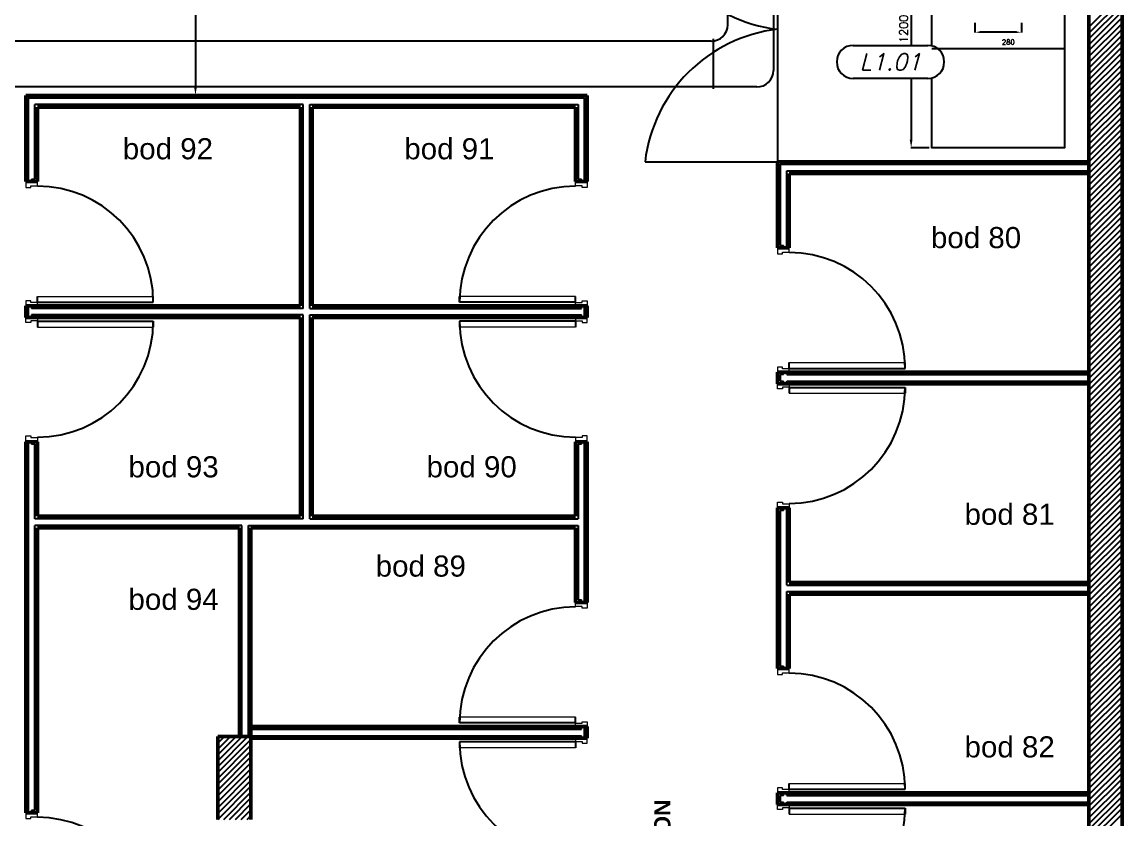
# Model space of a CAD drawing. Header units: millimetres. Extents: x -42700 to 155289, y -7931 to 68797.
# Drawn here: x 27012 to 33655, y 18352 to 23163 of the extents above; entities that cross this region are included whole.
import ezdxf
from ezdxf.enums import TextEntityAlignment as Align

# ---------------------------------------------------------------- set-up
doc = ezdxf.new("R2010")
doc.units = ezdxf.units.MM
doc.set_wipeout_variables(frame=1)
for name, color, linetype in [('01 arquitectura', 8, 'Continuous'), ('04 tableros', 3, 'Continuous'), ('07.5 cotas detalle', 21, 'Continuous'), ('08.1 tags L1', 3, 'Continuous')]:
    doc.layers.add(name, color=color, linetype=linetype)
doc.layers.add('3 bandejas', color=113, linetype='Continuous', lineweight=25)
doc.styles.add('Arial_4', font='arial.ttf', dxfattribs={"height": 0.1275})
doc.styles.add('Arial_B', font='arialbd.ttf', dxfattribs={"height": 0.0975})
doc.styles.add('DESC', font='romans.shx', dxfattribs={"oblique": 15})
doc.styles.add('ROMANS', font='romans')
doc.dimstyles.new('FIP_COTAS', dxfattribs={"dimtxt": 2, "dimasz": 1, "dimexe": 1, "dimexo": 1, "dimgap": 1, "dimtad": 1, "dimlfac": 0.25, "dimzin": 10, "dimdsep": 46, "dimtxsty": 'ROMANS', "dimcen": 1, "dimclrd": 256, "dimclre": 256, "dimclrt": 256, "dimadec": 0, "dimazin": 0, "dimtfac": 1, "dimtmove": 2, "dimatfit": 3, "dimfxl": 1, "dimtolj": 1, "dimtzin": 0, "dimarcsym": 0})

# ---------------------------------------------------------------- blocks, each defined once
blk = doc.blocks.new('*D86')
at = {"layer": '07.5 cotas detalle', "lineweight": -2, "transparency": 16777216}
for p, q in [((32489.3, 23603), (32380.3, 23603)), ((32381.3, 23553), (32381.3, 22453)), ((32489.3, 22403), (32380.3, 22403))]:
    blk.add_line(p, q, dxfattribs=at)
at = {"layer": '07.5 cotas detalle', "transparency": 16777216}
for points in [[(32372.9, 23553), (32389.6, 23553), (32381.3, 23603)], [(32372.9, 22453), (32389.6, 22453), (32381.3, 22403)]]:
    blk.add_solid(points, dxfattribs=at)
at = {"layer": '07.5 cotas detalle', "color": 7, "transparency": 16777216, "insert": (32336.3, 23121.9), "char_height": 50, "attachment_point": 5, "rotation": 90, "style": 'ROMANS'}
blk.add_mtext('\\A1;1200', dxfattribs=at)
blk = doc.blocks.new('*D99')
at = {"layer": '07.5 cotas detalle', "lineweight": -2, "transparency": 16777216}
for p, q in [((28167.5, 23919.1), (28058.4, 23919.1)), ((28059.4, 23869.1), (28059.4, 22772.1)), ((28167.5, 22722.1), (28058.4, 22722.1))]:
    blk.add_line(p, q, dxfattribs=at)
at = {"layer": '07.5 cotas detalle', "transparency": 16777216}
for points in [[(28051.1, 23869.1), (28067.8, 23869.1), (28059.4, 23919.1)], [(28051.1, 22772.1), (28067.8, 22772.1), (28059.4, 22722.1)]]:
    blk.add_solid(points, dxfattribs=at)
at = {"layer": '07.5 cotas detalle', "color": 7, "transparency": 16777216, "insert": (28014.4, 23320.6), "char_height": 50, "attachment_point": 5, "rotation": 90, "style": 'ROMANS'}
blk.add_mtext('\\A1;1197', dxfattribs=at)
blk = doc.blocks.new('*D157')
at = {"layer": '07.5 cotas detalle', "lineweight": -2, "transparency": 16777216}
for p, q in [((32766.8, 23159.3), (32766.8, 23100.6)), ((33046.8, 23159.3), (33046.8, 23100.6)), ((33016.8, 23101.6), (32796.8, 23101.6))]:
    blk.add_line(p, q, dxfattribs=at)
at = {"layer": '07.5 cotas detalle', "transparency": 16777216}
for points in [[(32796.8, 23106.6), (32796.8, 23096.6), (32766.8, 23101.6)], [(33016.8, 23106.6), (33016.8, 23096.6), (33046.8, 23101.6)]]:
    blk.add_solid(points, dxfattribs=at)
at = {"layer": '07.5 cotas detalle', "color": 7, "transparency": 16777216, "insert": (32968, 23042.4), "char_height": 30, "attachment_point": 5, "style": 'ROMANS'}
blk.add_mtext('\\A1;280', dxfattribs=at)
blk = doc.blocks.new('psz_tag')
blk.add_wipeout([(-225, 100), (-233.7, 99.6), (-242.4, 98.5), (-250.9, 96.6), (-259.2, 94), (-267.3, 90.6), (-275, 86.6), (-282.4, 81.9), (-289.3, 76.6), (-295.7, 70.7), (-301.6, 64.3), (-306.9, 57.4), (-311.6, 50), (-315.6, 42.3), (-319, 34.2), (-321.6, 25.9), (-323.5, 17.4), (-324.6, 8.7), (-325, 0), (-324.6, -8.7), (-323.5, -17.4), (-321.6, -25.9), (-319, -34.2), (-315.6, -42.3), (-311.6, -50), (-306.9, -57.4), (-301.6, -64.3), (-295.7, -70.7), (-289.3, -76.6), (-282.4, -81.9), (-275, -86.6), (-267.3, -90.6), (-259.2, -94), (-250.9, -96.6), (-242.4, -98.5), (-233.7, -99.6), (-225, -100), (225, -100), (233.7, -99.6), (242.4, -98.5), (250.9, -96.6), (259.2, -94), (267.3, -90.6), (275, -86.6), (282.4, -81.9), (289.3, -76.6), (295.7, -70.7), (301.6, -64.3), (306.9, -57.4), (311.6, -50), (315.6, -42.3), (319, -34.2), (321.6, -25.9), (323.5, -17.4), (324.6, -8.7), (325, 0), (324.6, 8.7), (323.5, 17.4), (321.6, 25.9), (319, 34.2), (315.6, 42.3), (311.6, 50), (306.9, 57.4), (301.6, 64.3), (295.7, 70.7), (289.3, 76.6), (282.4, 81.9), (275, 86.6), (267.3, 90.6), (259.2, 94), (250.9, 96.6), (242.4, 98.5), (233.7, 99.6), (225, 100)])
for p, q in [((-225, 100), (225, 100)), ((225, -100), (-225, -100))]:
    blk.add_line(p, q)
for centre, start, end in [((-225, 0), 90, 270), ((225, 0), 270, 90)]:
    blk.add_arc(centre, 100, start, end)
at = {"style": 'DESC', "oblique": 15, "flags": 8}
blk.add_attdef('TAG', text='', height=100, dxfattribs=at).set_placement((0, 0), align=Align.MIDDLE_CENTER)

msp = doc.modelspace()

# ---------------------------------------------------------------- hatches: boundary and pattern name
at = {"layer": '01 arquitectura'}
h = msp.add_hatch(dxfattribs=at)
h.set_pattern_fill('_USER', color=9, scale=24.999937, angle=45, style=0, pattern_type=0)
h.set_pattern_definition([(45, (28194.674, 18349.644), (-17.6776, 17.6776), [])])
h.paths.add_polyline_path([(28194.674, 18349.644), (28394.674, 18349.644), (28394.674, 18849.643), (28194.674, 18849.643)])

# ---------------------------------------------------------------- linework, layer by layer
at = {"layer": '01 arquitectura', "color": 8, "lineweight": 50}
for p, q in [((33654.661, 13262.159), (33654.661, 27799.62)), ((33454.661, 27729.621), (33454.661, 14349.654)), ((27034.677, 22719.633), (27034.677, 22199.634)), ((30424.669, 22719.633), (27034.677, 22719.633)), ((30424.669, 22199.634), (30424.669, 22719.633)), ((27104.677, 22199.634), (27104.677, 22649.633)), ((27104.677, 22649.633), (28694.673, 22649.633)), ((28694.673, 22649.633), (28694.673, 21449.636)), ((28764.673, 21449.636), (28764.673, 22649.633)), ((28764.673, 22649.633), (30354.669, 22649.633)), ((30354.669, 22649.633), (30354.669, 22199.634)), ((33454.661, 22319.634), (31574.666, 22319.634)), ((31574.666, 22319.634), (31574.666, 21799.635)), ((27034.677, 22199.634), (27104.677, 22199.634)), ((30354.669, 22199.634), (30424.669, 22199.634)), ((31644.666, 22249.634), (33454.661, 22249.634)), ((31644.666, 21799.635), (31644.666, 22249.634)), ((31574.666, 21799.635), (31644.666, 21799.635)), ((28694.673, 21449.636), (27034.677, 21449.636)), ((27034.677, 21449.636), (27034.677, 21379.636)), ((30424.669, 21449.636), (28764.673, 21449.636)), ((30424.669, 21379.636), (30424.669, 21449.636)), ((27034.677, 21379.636), (28694.673, 21379.636)), ((28694.673, 21379.636), (28694.673, 20179.639)), ((28764.673, 21379.636), (30424.669, 21379.636)), ((28764.673, 20179.639), (28764.673, 21379.636)), ((33454.661, 21049.637), (31574.666, 21049.637)), ((31574.666, 21049.637), (31574.666, 20979.637)), ((31574.666, 20979.637), (33454.661, 20979.637)), ((27034.677, 20629.638), (27034.677, 18389.644)), ((27104.677, 20629.638), (27034.677, 20629.638)), ((27104.677, 20179.639), (27104.677, 20629.638)), ((30354.669, 20629.638), (30354.669, 20179.639)), ((30424.669, 20629.638), (30354.669, 20629.638)), ((30424.669, 19659.641), (30424.669, 20629.638)), ((31574.666, 20229.639), (31574.666, 19259.642)), ((31644.666, 20229.639), (31574.666, 20229.639)), ((31644.666, 19779.64), (31644.666, 20229.639)), ((28694.673, 20179.639), (27104.677, 20179.639)), ((30354.669, 20179.639), (28764.673, 20179.639)), ((27104.677, 20109.64), (28324.674, 20109.64)), ((27104.677, 18389.644), (27104.677, 20109.64)), ((28324.674, 20109.64), (28324.674, 18849.643)), ((28394.674, 20109.64), (30354.669, 20109.64)), ((28394.674, 18839.643), (28394.674, 20109.64)), ((30354.669, 20109.64), (30354.669, 19659.641)), ((33454.661, 19779.64), (31644.666, 19779.64)), ((31644.666, 19709.641), (33454.661, 19709.641)), ((31644.666, 19259.642), (31644.666, 19709.641)), ((30354.669, 19659.641), (30424.669, 19659.641)), ((31574.666, 19259.642), (31644.666, 19259.642)), ((30424.669, 18909.643), (28394.674, 18909.643)), ((30424.669, 18839.643), (30424.669, 18909.643)), ((28194.674, 18849.643), (28194.674, 18349.644)), ((28324.674, 18849.643), (28194.674, 18849.643)), ((28324.674, 18849.643), (28394.674, 18849.643)), ((28394.674, 18349.644), (28394.674, 18839.643)), ((28394.674, 18839.643), (30424.669, 18839.643)), ((33454.661, 18509.644), (31574.666, 18509.644)), ((31574.666, 18509.644), (31574.666, 18439.644)), ((31574.666, 18439.644), (33454.661, 18439.644)), ((27034.677, 18389.644), (27104.677, 18389.644))]:
    msp.add_line(p, q, dxfattribs=at)
at = {"layer": '01 arquitectura', "color": 8}
for p, q in [((33454.661, 23919.63), (33454.661, 22919.633)), ((27049.677, 22704.633), (27049.677, 22199.634)), ((27049.677, 22704.633), (30409.669, 22704.633)), ((27089.677, 22214.634), (27089.677, 22664.633)), ((28709.673, 22664.633), (27089.677, 22664.633)), ((28709.673, 21434.636), (28709.673, 22664.633)), ((28749.673, 21434.636), (28749.673, 22664.633)), ((28749.673, 22664.633), (30369.669, 22664.633)), ((30369.669, 22664.633), (30369.669, 22214.634)), ((30409.669, 22199.634), (30409.669, 22704.633)), ((31589.666, 22304.634), (33454.661, 22304.634)), ((31589.666, 22304.634), (31589.666, 21814.635)), ((31629.666, 22264.634), (33454.661, 22264.634)), ((31629.666, 21799.635), (31629.666, 22264.634)), ((27069.677, 22214.634), (27069.677, 22199.634)), ((27069.677, 22214.634), (27089.677, 22214.634)), ((30369.669, 22214.634), (30389.669, 22214.634)), ((30389.669, 22199.634), (30389.669, 22214.634)), ((31589.666, 21814.635), (31609.666, 21814.635)), ((31609.666, 21799.635), (31609.666, 21814.635)), ((27104.677, 21472.164), (27104.677, 21507.164)), ((27104.677, 21472.164), (27804.675, 21472.164)), ((27804.675, 21472.164), (27804.675, 21507.164)), ((29654.671, 21472.164), (29654.671, 21507.164)), ((30354.669, 21472.164), (29654.671, 21472.164)), ((30354.669, 21472.164), (30354.669, 21507.164)), ((27049.677, 21449.636), (27049.677, 21379.636)), ((27069.677, 21449.636), (27069.677, 21434.636)), ((28709.673, 21434.636), (27069.677, 21434.636)), ((28709.673, 21394.636), (27069.677, 21394.636)), ((27069.677, 21394.636), (27069.677, 21379.636)), ((28709.673, 20164.639), (28709.673, 21394.636)), ((28749.673, 21434.636), (30389.669, 21434.636)), ((28749.673, 21394.636), (30389.669, 21394.636)), ((28749.673, 20164.639), (28749.673, 21394.636)), ((30389.669, 21434.636), (30389.669, 21449.636)), ((30389.669, 21379.636), (30389.669, 21394.636)), ((30409.669, 21379.636), (30409.669, 21449.636)), ((27104.677, 21357.108), (27104.677, 21322.108)), ((27104.677, 21357.108), (27804.675, 21357.108)), ((27804.675, 21357.108), (27804.675, 21322.108)), ((29654.671, 21357.108), (29654.671, 21322.108)), ((30354.669, 21357.108), (29654.671, 21357.108)), ((30354.669, 21357.108), (30354.669, 21322.108)), ((31644.666, 21072.165), (31644.666, 21107.165)), ((31644.666, 21072.165), (32344.664, 21072.165)), ((32344.664, 21072.165), (32344.664, 21107.165)), ((31589.666, 21034.637), (31589.666, 20994.637)), ((31609.666, 21034.637), (31589.666, 21034.637)), ((31589.666, 20994.637), (31609.666, 20994.637)), ((31609.666, 21034.637), (31609.666, 21049.637)), ((31609.666, 20979.637), (31609.666, 20994.637)), ((31629.666, 21034.637), (31629.666, 21049.637)), ((31629.666, 21034.637), (33454.661, 21034.637)), ((31629.666, 20994.637), (33454.661, 20994.637)), ((31629.666, 20979.637), (31629.666, 20994.637)), ((31644.666, 20957.109), (31644.666, 20922.109)), ((31644.666, 20957.109), (32344.664, 20957.109)), ((32344.664, 20957.109), (32344.664, 20922.109)), ((27049.677, 20629.638), (27049.677, 18389.644)), ((27069.677, 20629.638), (27069.677, 20614.638)), ((27089.677, 20614.638), (27069.677, 20614.638)), ((27089.677, 20164.639), (27089.677, 20614.638)), ((30369.669, 20614.638), (30369.669, 20164.639)), ((30389.669, 20614.638), (30369.669, 20614.638)), ((30389.669, 20614.638), (30389.669, 20629.638)), ((30409.669, 19659.641), (30409.669, 20629.638)), ((31589.666, 20214.639), (31589.666, 19274.642)), ((31609.666, 20214.639), (31589.666, 20214.639)), ((31609.666, 20214.639), (31609.666, 20229.639)), ((31629.666, 19764.64), (31629.666, 20229.639)), ((28709.673, 20164.639), (27089.677, 20164.639)), ((28749.673, 20164.639), (30369.669, 20164.639)), ((28339.674, 20124.64), (27089.677, 20124.64)), ((27089.677, 18404.644), (27089.677, 20124.64)), ((28339.674, 18849.643), (28339.674, 20124.64)), ((28379.674, 20124.64), (30369.669, 20124.64)), ((28379.674, 18849.643), (28379.674, 20124.64)), ((30369.669, 20124.64), (30369.669, 19674.641)), ((31629.666, 19764.64), (33454.661, 19764.64)), ((30369.669, 19674.641), (30389.669, 19674.641)), ((30389.669, 19659.641), (30389.669, 19674.641)), ((31629.666, 19724.641), (33454.661, 19724.641)), ((31629.666, 19259.642), (31629.666, 19724.641)), ((31589.666, 19274.642), (31609.666, 19274.642)), ((31609.666, 19259.642), (31609.666, 19274.642)), ((29654.671, 18932.171), (29654.671, 18967.171)), ((30354.669, 18932.171), (29654.671, 18932.171)), ((30354.669, 18932.171), (30354.669, 18967.171)), ((28394.674, 18894.643), (30389.669, 18894.643)), ((30389.669, 18894.643), (30389.669, 18909.643)), ((30409.669, 18839.643), (30409.669, 18909.643)), ((28394.674, 18854.643), (30389.669, 18854.643)), ((29654.671, 18817.115), (29654.671, 18782.115)), ((30354.669, 18817.115), (29654.671, 18817.115)), ((30354.669, 18817.115), (30354.669, 18782.115)), ((30389.669, 18839.643), (30389.669, 18854.643)), ((31644.666, 18532.172), (31644.666, 18567.172)), ((32344.664, 18532.172), (32344.664, 18567.172)), ((31589.666, 18494.644), (31589.666, 18454.644)), ((31609.666, 18494.644), (31589.666, 18494.644)), ((31609.666, 18494.644), (31609.666, 18509.644)), ((31629.666, 18494.644), (31629.666, 18509.644)), ((31629.666, 18494.644), (33454.661, 18494.644)), ((31644.666, 18532.172), (32344.664, 18532.172)), ((27069.677, 18404.644), (27089.677, 18404.644)), ((27069.677, 18404.644), (27069.677, 18389.644)), ((31589.666, 18454.644), (31609.666, 18454.644)), ((31609.666, 18439.644), (31609.666, 18454.644)), ((31629.666, 18454.644), (33454.661, 18454.644)), ((31629.666, 18439.644), (31629.666, 18454.644)), ((31644.666, 18417.116), (31644.666, 18382.116)), ((31644.666, 18417.116), (32344.664, 18417.116)), ((32344.664, 18417.116), (32344.664, 18382.116))]:
    msp.add_line(p, q, dxfattribs=at)
at = {"layer": '01 arquitectura', "color": 9, "linetype": 'Continuous'}
for p, q in [((33454.661, 23131.993), (33654.661, 23331.993)), ((33454.661, 23096.638), (33654.661, 23296.637)), ((33454.661, 23061.283), (33654.661, 23261.282)), ((33454.661, 23025.927), (33654.661, 23225.927)), ((33454.661, 22990.572), (33654.661, 23190.572)), ((33454.661, 22955.217), (33654.661, 23155.216)), ((33454.661, 22919.862), (33654.661, 23119.861)), ((33454.661, 22884.506), (33654.661, 23084.506)), ((33454.661, 22849.151), (33654.661, 23049.151)), ((33454.661, 22813.796), (33654.661, 23013.795)), ((33454.661, 22778.441), (33654.661, 22978.44)), ((33454.661, 22743.085), (33654.661, 22943.085)), ((33454.661, 22707.73), (33654.661, 22907.73)), ((33454.661, 22672.375), (33654.661, 22872.374)), ((33454.661, 22637.02), (33654.661, 22837.019)), ((33454.661, 22601.664), (33654.661, 22801.664)), ((33454.661, 22566.309), (33654.661, 22766.309)), ((33454.661, 22530.954), (33654.661, 22730.953)), ((33454.661, 22495.599), (33654.661, 22695.598)), ((33454.661, 22460.243), (33654.661, 22660.243)), ((33454.661, 22424.888), (33654.661, 22624.888)), ((33454.661, 22389.533), (33654.661, 22589.532)), ((33454.661, 22354.178), (33654.661, 22554.177)), ((33454.661, 22318.822), (33654.661, 22518.822)), ((33454.661, 22283.467), (33654.661, 22483.467)), ((33454.661, 22248.112), (33654.661, 22448.111)), ((33454.661, 22212.757), (33654.661, 22412.756)), ((33454.661, 22177.401), (33654.661, 22377.401)), ((33454.661, 22142.046), (33654.661, 22342.046)), ((33454.661, 22106.691), (33654.661, 22306.69)), ((33454.661, 22071.336), (33654.661, 22271.335)), ((33454.661, 22035.98), (33654.661, 22235.98)), ((33454.661, 22000.625), (33654.661, 22200.625)), ((33454.661, 21965.27), (33654.661, 22165.269)), ((33454.661, 21929.915), (33654.661, 22129.914)), ((33454.661, 21894.559), (33654.661, 22094.559)), ((33454.661, 21859.204), (33654.661, 22059.204)), ((33454.661, 21823.849), (33654.661, 22023.848)), ((33454.661, 21788.494), (33654.661, 21988.493)), ((33454.661, 21753.138), (33654.661, 21953.138)), ((33454.661, 21717.783), (33654.661, 21917.783)), ((33454.661, 21682.428), (33654.661, 21882.427)), ((33454.661, 21647.073), (33654.661, 21847.072)), ((33454.661, 21611.717), (33654.661, 21811.717)), ((33454.661, 21576.362), (33654.661, 21776.362)), ((33454.661, 21541.007), (33654.661, 21741.006)), ((33454.661, 21505.652), (33654.661, 21705.651)), ((33454.661, 21470.296), (33654.661, 21670.296)), ((33454.661, 21434.941), (33654.661, 21634.941)), ((33454.661, 21399.586), (33654.661, 21599.585)), ((33454.661, 21364.231), (33654.661, 21564.23)), ((33454.661, 21328.875), (33654.661, 21528.875)), ((33454.661, 21293.52), (33654.661, 21493.52)), ((33454.661, 21258.165), (33654.661, 21458.164)), ((33454.661, 21222.81), (33654.661, 21422.809)), ((33454.661, 21187.454), (33654.661, 21387.454)), ((33454.661, 21152.099), (33654.661, 21352.099)), ((33454.661, 21116.744), (33654.661, 21316.743)), ((33454.661, 21081.389), (33654.661, 21281.388)), ((33454.661, 21046.033), (33654.661, 21246.033)), ((33454.661, 21010.678), (33654.661, 21210.678)), ((33454.661, 20975.323), (33654.661, 21175.322)), ((33454.661, 20939.968), (33654.661, 21139.967)), ((33454.661, 20904.612), (33654.661, 21104.612)), ((33454.661, 20869.257), (33654.661, 21069.257)), ((33454.661, 20833.902), (33654.661, 21033.901)), ((33454.661, 20798.547), (33654.661, 20998.546)), ((33454.661, 20763.191), (33654.661, 20963.191)), ((33454.661, 20727.836), (33654.661, 20927.836)), ((33454.661, 20692.481), (33654.661, 20892.48)), ((33454.661, 20657.126), (33654.661, 20857.125)), ((33454.661, 20621.77), (33654.661, 20821.77)), ((33454.661, 20586.415), (33654.661, 20786.415)), ((33454.661, 20551.06), (33654.661, 20751.059)), ((33454.661, 20515.705), (33654.661, 20715.704)), ((33454.661, 20480.349), (33654.661, 20680.349)), ((33454.661, 20444.994), (33654.661, 20644.994)), ((33454.661, 20409.639), (33654.661, 20609.638)), ((33454.661, 20374.284), (33654.661, 20574.283)), ((33454.661, 20338.928), (33654.661, 20538.928)), ((33454.661, 20303.573), (33654.661, 20503.573)), ((33454.661, 20268.218), (33654.661, 20468.217)), ((33454.661, 20232.863), (33654.661, 20432.862)), ((33454.661, 20197.507), (33654.661, 20397.507)), ((33454.661, 20162.152), (33654.661, 20362.152)), ((33454.661, 20126.797), (33654.661, 20326.796)), ((33454.661, 20091.442), (33654.661, 20291.441)), ((33454.661, 20056.086), (33654.661, 20256.086)), ((33454.661, 20020.731), (33654.661, 20220.731)), ((33454.661, 19985.376), (33654.661, 20185.375)), ((33454.661, 19950.021), (33654.661, 20150.02)), ((33454.661, 19914.665), (33654.661, 20114.665)), ((33454.661, 19879.31), (33654.661, 20079.31)), ((33454.661, 19843.955), (33654.661, 20043.954)), ((33454.661, 19808.6), (33654.661, 20008.599)), ((33454.661, 19773.244), (33654.661, 19973.244)), ((33454.661, 19737.889), (33654.661, 19937.889)), ((33454.661, 19702.534), (33654.661, 19902.533)), ((33454.661, 19667.179), (33654.661, 19867.178)), ((33454.661, 19631.823), (33654.661, 19831.823)), ((33454.661, 19596.468), (33654.661, 19796.468)), ((33454.661, 19561.113), (33654.661, 19761.112)), ((33454.661, 19525.758), (33654.661, 19725.757)), ((33454.661, 19490.402), (33654.661, 19690.402)), ((33454.661, 19455.047), (33654.661, 19655.047)), ((33454.661, 19419.692), (33654.661, 19619.691)), ((33454.661, 19384.337), (33654.661, 19584.336)), ((33454.661, 19348.981), (33654.661, 19548.981)), ((33454.661, 19313.626), (33654.661, 19513.626)), ((33454.661, 19278.271), (33654.661, 19478.27)), ((33454.661, 19242.916), (33654.661, 19442.915)), ((33454.661, 19207.56), (33654.661, 19407.56)), ((33454.661, 19172.205), (33654.661, 19372.205)), ((33454.661, 19136.85), (33654.661, 19336.849)), ((33454.661, 19101.495), (33654.661, 19301.494)), ((33454.661, 19066.139), (33654.661, 19266.139)), ((33454.661, 19030.784), (33654.661, 19230.784)), ((33454.661, 18995.429), (33654.661, 19195.428)), ((33454.661, 18960.074), (33654.661, 19160.073)), ((33454.661, 18924.718), (33654.661, 19124.718)), ((33454.661, 18889.363), (33654.661, 19089.363)), ((33454.661, 18854.008), (33654.661, 19054.007)), ((33454.661, 18818.653), (33654.661, 19018.652)), ((33454.661, 18783.297), (33654.661, 18983.297)), ((33454.661, 18747.942), (33654.661, 18947.942)), ((33454.661, 18712.587), (33654.661, 18912.586)), ((33454.661, 18677.232), (33654.661, 18877.231)), ((33454.661, 18641.876), (33654.661, 18841.876)), ((33454.661, 18606.521), (33654.661, 18806.521)), ((33454.661, 18571.166), (33654.661, 18771.165)), ((33454.661, 18535.811), (33654.661, 18735.81)), ((33454.661, 18500.455), (33654.661, 18700.455)), ((33454.661, 18465.1), (33654.661, 18665.1)), ((33454.661, 18429.745), (33654.661, 18629.744)), ((33454.661, 18394.39), (33654.661, 18594.389)), ((33454.661, 18359.034), (33654.661, 18559.034)), ((33454.661, 18323.679), (33654.661, 18523.679)), ((33454.661, 18288.324), (33654.661, 18488.323)), ((33454.661, 18252.969), (33654.661, 18452.968)), ((33454.661, 18217.613), (33654.661, 18417.613)), ((33454.661, 18182.258), (33654.661, 18382.258))]:
    msp.add_line(p, q, dxfattribs=at)
at = {"layer": '01 arquitectura', "color": 8, "lineweight": 18}
for p, q in [((27034.677, 22199.634), (27034.677, 22164.627)), ((27104.677, 22174.627), (27104.677, 22199.634)), ((30354.669, 22174.627), (30354.669, 22199.634)), ((30424.669, 22199.634), (30424.669, 22164.627)), ((27034.677, 22164.627), (27064.677, 22164.627)), ((27064.677, 22164.627), (27064.677, 22174.627)), ((27064.677, 22174.627), (27104.677, 22174.627)), ((30394.669, 22174.627), (30354.669, 22174.627)), ((30394.669, 22164.627), (30394.669, 22174.627)), ((30424.669, 22164.627), (30394.669, 22164.627)), ((31574.666, 21799.635), (31574.666, 21764.628)), ((31644.666, 21774.628), (31644.666, 21799.635)), ((31574.666, 21764.628), (31604.666, 21764.628)), ((31604.666, 21764.628), (31604.666, 21774.628)), ((31604.666, 21774.628), (31644.666, 21774.628)), ((27064.677, 21479.611), (27034.677, 21479.611)), ((27034.677, 21479.611), (27034.677, 21449.636)), ((27064.677, 21469.682), (27064.677, 21479.611)), ((27104.677, 21469.682), (27064.677, 21469.682)), ((27104.677, 21507.164), (27804.675, 21507.164)), ((27104.677, 21449.636), (27104.677, 21469.682)), ((30354.669, 21507.164), (29654.671, 21507.164)), ((30354.669, 21469.682), (30394.669, 21469.682)), ((30354.669, 21449.636), (30354.669, 21469.682)), ((30394.669, 21479.611), (30424.669, 21479.611)), ((30394.669, 21469.682), (30394.669, 21479.611)), ((30424.669, 21479.611), (30424.669, 21449.636)), ((27034.677, 21349.662), (27034.677, 21379.636)), ((27064.677, 21349.662), (27034.677, 21349.662)), ((27064.677, 21359.591), (27064.677, 21349.662)), ((27104.677, 21359.591), (27064.677, 21359.591)), ((27104.677, 21379.636), (27104.677, 21359.591)), ((30354.669, 21379.636), (30354.669, 21359.591)), ((30354.669, 21359.591), (30394.669, 21359.591)), ((30394.669, 21359.591), (30394.669, 21349.662)), ((30394.669, 21349.662), (30424.669, 21349.662)), ((30424.669, 21349.662), (30424.669, 21379.636)), ((27104.677, 21322.108), (27804.675, 21322.108)), ((30354.669, 21322.108), (29654.671, 21322.108)), ((31604.666, 21079.612), (31574.666, 21079.612)), ((31574.666, 21079.612), (31574.666, 21049.637)), ((31604.666, 21069.683), (31604.666, 21079.612)), ((31644.666, 21069.683), (31604.666, 21069.683)), ((31644.666, 21107.165), (32344.664, 21107.165)), ((31644.666, 21049.637), (31644.666, 21069.683)), ((31574.666, 20949.663), (31574.666, 20979.637)), ((31604.666, 20949.663), (31574.666, 20949.663)), ((31604.666, 20959.592), (31604.666, 20949.663)), ((31644.666, 20959.592), (31604.666, 20959.592)), ((31644.666, 20979.637), (31644.666, 20959.592)), ((31644.666, 20922.109), (32344.664, 20922.109)), ((27034.677, 20664.646), (27064.677, 20664.646)), ((27034.677, 20629.638), (27034.677, 20664.646)), ((27064.677, 20664.646), (27064.677, 20654.646)), ((30424.669, 20664.646), (30394.669, 20664.646)), ((30394.669, 20664.646), (30394.669, 20654.646)), ((30424.669, 20629.638), (30424.669, 20664.646)), ((27064.677, 20654.646), (27104.677, 20654.646)), ((27104.677, 20654.646), (27104.677, 20629.638)), ((30354.669, 20654.646), (30354.669, 20629.638)), ((30394.669, 20654.646), (30354.669, 20654.646)), ((31574.666, 20264.647), (31604.666, 20264.647)), ((31574.666, 20229.639), (31574.666, 20264.647)), ((31604.666, 20264.647), (31604.666, 20254.647)), ((31604.666, 20254.647), (31644.666, 20254.647)), ((31644.666, 20254.647), (31644.666, 20229.639)), ((30354.669, 19634.633), (30354.669, 19659.641)), ((30394.669, 19634.633), (30354.669, 19634.633)), ((30394.669, 19624.633), (30394.669, 19634.633)), ((30424.669, 19624.633), (30394.669, 19624.633)), ((30424.669, 19659.641), (30424.669, 19624.633)), ((31574.666, 19259.642), (31574.666, 19224.634)), ((31574.666, 19224.634), (31604.666, 19224.634)), ((31604.666, 19224.634), (31604.666, 19234.634)), ((31604.666, 19234.634), (31644.666, 19234.634)), ((31644.666, 19234.634), (31644.666, 19259.642)), ((30354.669, 18967.171), (29654.671, 18967.171)), ((30394.669, 18939.617), (30424.669, 18939.617)), ((30394.669, 18929.689), (30394.669, 18939.617)), ((30424.669, 18939.617), (30424.669, 18909.643)), ((30354.669, 18929.689), (30394.669, 18929.689)), ((30354.669, 18909.643), (30354.669, 18929.689)), ((30354.669, 18839.643), (30354.669, 18819.597)), ((30354.669, 18819.597), (30394.669, 18819.597)), ((30394.669, 18819.597), (30394.669, 18809.668)), ((30394.669, 18809.668), (30424.669, 18809.668)), ((30424.669, 18809.668), (30424.669, 18839.643)), ((30354.669, 18782.115), (29654.671, 18782.115)), ((31604.666, 18539.618), (31574.666, 18539.618)), ((31574.666, 18539.618), (31574.666, 18509.644)), ((31604.666, 18529.69), (31604.666, 18539.618)), ((31644.666, 18567.172), (32344.664, 18567.172)), ((31644.666, 18529.69), (31604.666, 18529.69)), ((31644.666, 18509.644), (31644.666, 18529.69)), ((31574.666, 18409.669), (31574.666, 18439.644)), ((31604.666, 18409.669), (31574.666, 18409.669)), ((31604.666, 18419.598), (31604.666, 18409.669)), ((31644.666, 18419.598), (31604.666, 18419.598)), ((31644.666, 18439.644), (31644.666, 18419.598)), ((27034.677, 18389.644), (27034.677, 18354.637)), ((27034.677, 18354.637), (27064.677, 18354.637)), ((27064.677, 18354.637), (27064.677, 18364.636)), ((27064.677, 18364.636), (27104.677, 18364.636)), ((27104.677, 18364.636), (27104.677, 18389.644)), ((31644.666, 18382.116), (32344.664, 18382.116))]:
    msp.add_line(p, q, dxfattribs=at)
at = {"layer": '01 arquitectura', "color": 8}
for points in [[(31574.666, 23919.63), (31574.666, 22319.634)], [(30774.668, 22319.634), (31574.666, 22319.634)]]:
    msp.add_lwpolyline(points, dxfattribs=at)
at = {"layer": '01 arquitectura', "color": 4}
msp.add_lwpolyline([(32506.752, 23603.003), (33306.752, 23603.003), (33306.752, 22403.003), (32506.752, 22403.003), (32506.752, 23603.003)], dxfattribs=at)
at = {"layer": '01 arquitectura', "color": 8}
for centre, radius, start, end in [((31680.252, 24025.216), 911.718, 186.6503208, 263.3496792), ((31680.252, 22214.048), 911.718, 96.6503208, 173.3496792), ((27104.677, 21472.164), 699.998, 0, 90), ((30354.669, 21472.164), 699.998, 90, 180), ((31644.666, 21072.165), 699.998, 0, 90), ((27104.677, 21357.108), 699.998, 270, 0), ((30354.669, 21357.108), 699.998, 180, 270), ((31644.666, 20957.109), 699.998, 270, 0), ((30354.669, 18932.171), 699.998, 90, 180), ((31644.666, 18532.172), 699.998, 0, 90), ((30354.669, 18817.115), 699.998, 180, 270), ((31644.666, 18417.116), 699.998, 270, 0), ((27104.677, 17662.174), 699.998, 0, 90)]:
    msp.add_arc(centre, radius, start, end, dxfattribs=at)
at = {"layer": '3 bandejas', "ltscale": 0.01}
for p, q in [((31273.769, 23147.056, 2502.131), (31273.769, 30834.862, 2502.131)), ((31549.768, 30834.862, 2502.131), (31549.768, 22871.057, 2502.131)), ((31185.438, 23061.898, 2502.131), (31185.438, 22759.057, 2502.131)), ((31173.769, 23047.056, 2502.131), (18205.01, 23047.056, 2502.131)), ((31449.769, 22771.057, 2502.131), (26547.496, 22771.057, 2502.131))]:
    msp.add_line(p, q, dxfattribs=at)
for centre in [(31173.769, 23147.056, 2502.131), (31449.769, 22871.057, 2502.131)]:
    msp.add_arc(centre, 100, 270, 0, dxfattribs=at)

# ---------------------------------------------------------------- texts
at = {"layer": '01 arquitectura', "color": 8, "char_height": 127.4997, "width": 691.45374, "attachment_point": 1, "style": 'Arial_4'}
for s, insert in [('bod 92', (27620.608, 22461.998)), ('bod 91', (29320.603, 22461.998)), ('bod 80', (32500.978, 21925.727)), ('bod 93', (27654.867, 20542.003)), ('bod 90', (29454.863, 20542.003)), ('bod 81', (32703.837, 20255.467)), ('bod 89', (29147.822, 19942.718)), ('bod 94', (27654.867, 19742.005)), ('bod 82', (32703.837, 18851.373))]:
    msp.add_mtext(s, dxfattribs=dict(at, insert=insert))
at = {"layer": '01 arquitectura', "color": 8, "insert": (30829.857, 17515.83), "char_height": 97.49976, "width": 1208.54088, "attachment_point": 1, "rotation": 90, "style": 'Arial_B'}
msp.add_mtext('CIRCULACION ', dxfattribs=at)

# ---------------------------------------------------------------- dimensions: what is measured, and where the dimension line sits
at = {"layer": '07.5 cotas detalle'}
dim = msp.add_aligned_dim(p1=(28167.505, 23919.098, -34094.331), p2=(28167.505, 22722.099, -34094.331), distance=-108.07, dimstyle='FIP_COTAS', override={"dimtxt": 50, "dimasz": 50, "dimexo": 0, "dimgap": 20, "dimlfac": 1, "dimsah": 1, "dimclrt": 7}, dxfattribs=at)
dim.commit()
dim.dimension.update_dxf_attribs({"geometry": '*D99', "text_midpoint": (28014.434, 23320.598, -34094.331)})
for base, p1, p2, angle, override, picture, middle in [((32381.273, 22403.003, -34094.278), (32489.344, 23603.003, -34094.278), (32489.344, 22403.003, -34094.278), 270, {"dimtxt": 50, "dimasz": 50, "dimexo": 0, "dimgap": 20, "dimlfac": 1, "dimsah": 1, "dimclrt": 7}, '*D86', (32336.273, 23121.945, -34094.278)), ((32766.752, 23101.579, -34094.278), (33046.752, 23159.293, -34094.278), (32766.752, 23159.293, -34094.278), 180, {"dimtxt": 30, "dimasz": 30, "dimexo": 0, "dimgap": 10, "dimlfac": 1, "dimsah": 1, "dimclrt": 7}, '*D157', (32968.019, 23042.36, -34094.278))]:
    dim = msp.add_linear_dim(base=base, p1=p1, p2=p2, angle=angle, dimstyle='FIP_COTAS', override=override, dxfattribs=at)
    dim.commit()
    dim.dimension.update_dxf_attribs({"geometry": picture, "text_midpoint": middle, "dimtype": 161})

# ---------------------------------------------------------------- next in the draw order: block references
at = {"layer": '08.1 tags L1'}
ref = msp.add_blockref('psz_tag', (32256.642, 22922.449, 2000), dxfattribs=at)
ref.add_attrib('TAG', 'L1.01', dxfattribs={"layer": '0', "height": 100, "style": 'DESC', "oblique": 15}).set_placement((32256.642, 22922.449, 2000), align=Align.MIDDLE_CENTER)

# ---------------------------------------------------------------- next in the draw order: linework, layer by layer
at = {"layer": '04 tableros'}
msp.add_lwpolyline([(32506.752, 23003.003), (33306.752, 23003.003)], dxfattribs=at)

doc.saveas('drawing.dxf')
